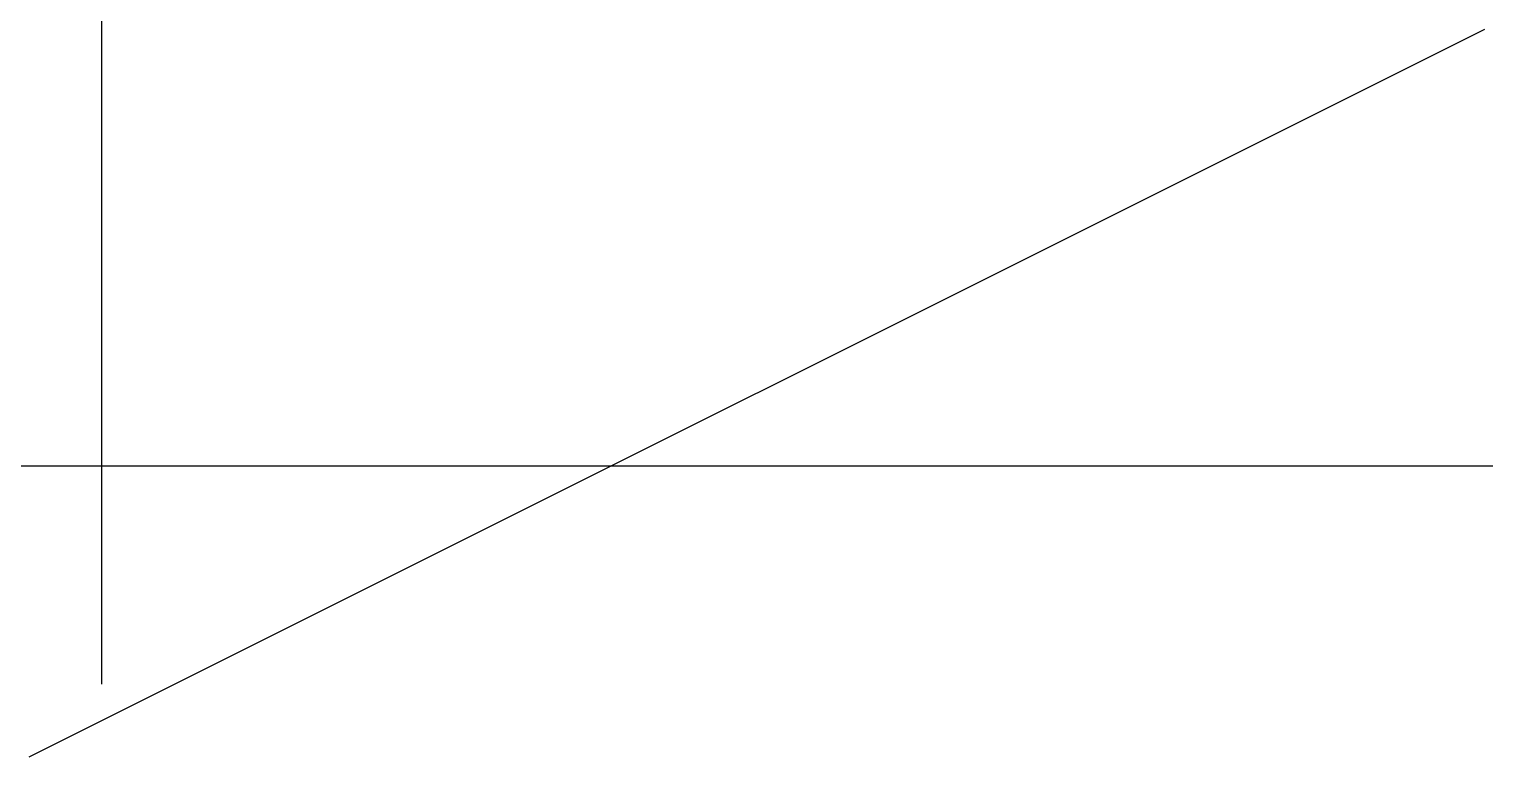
# Model space of a CAD drawing. Extents: x 0 to 100, y 0 to 50.
import ezdxf

# ---------------------------------------------------------------- set-up
doc = ezdxf.new("R2010")
doc.units = 0
doc.layers.get('0').update_dxf_attribs({"linetype": 'CONTINUOUS'})

msp = doc.modelspace()

# ---------------------------------------------------------------- linework, layer by layer
msp.add_line((0, 0), (100, 50))
msp.add_xline((10, 20), (1, 0))
msp.add_ray((5, 5), (0, 1))

doc.saveas('drawing.dxf')
